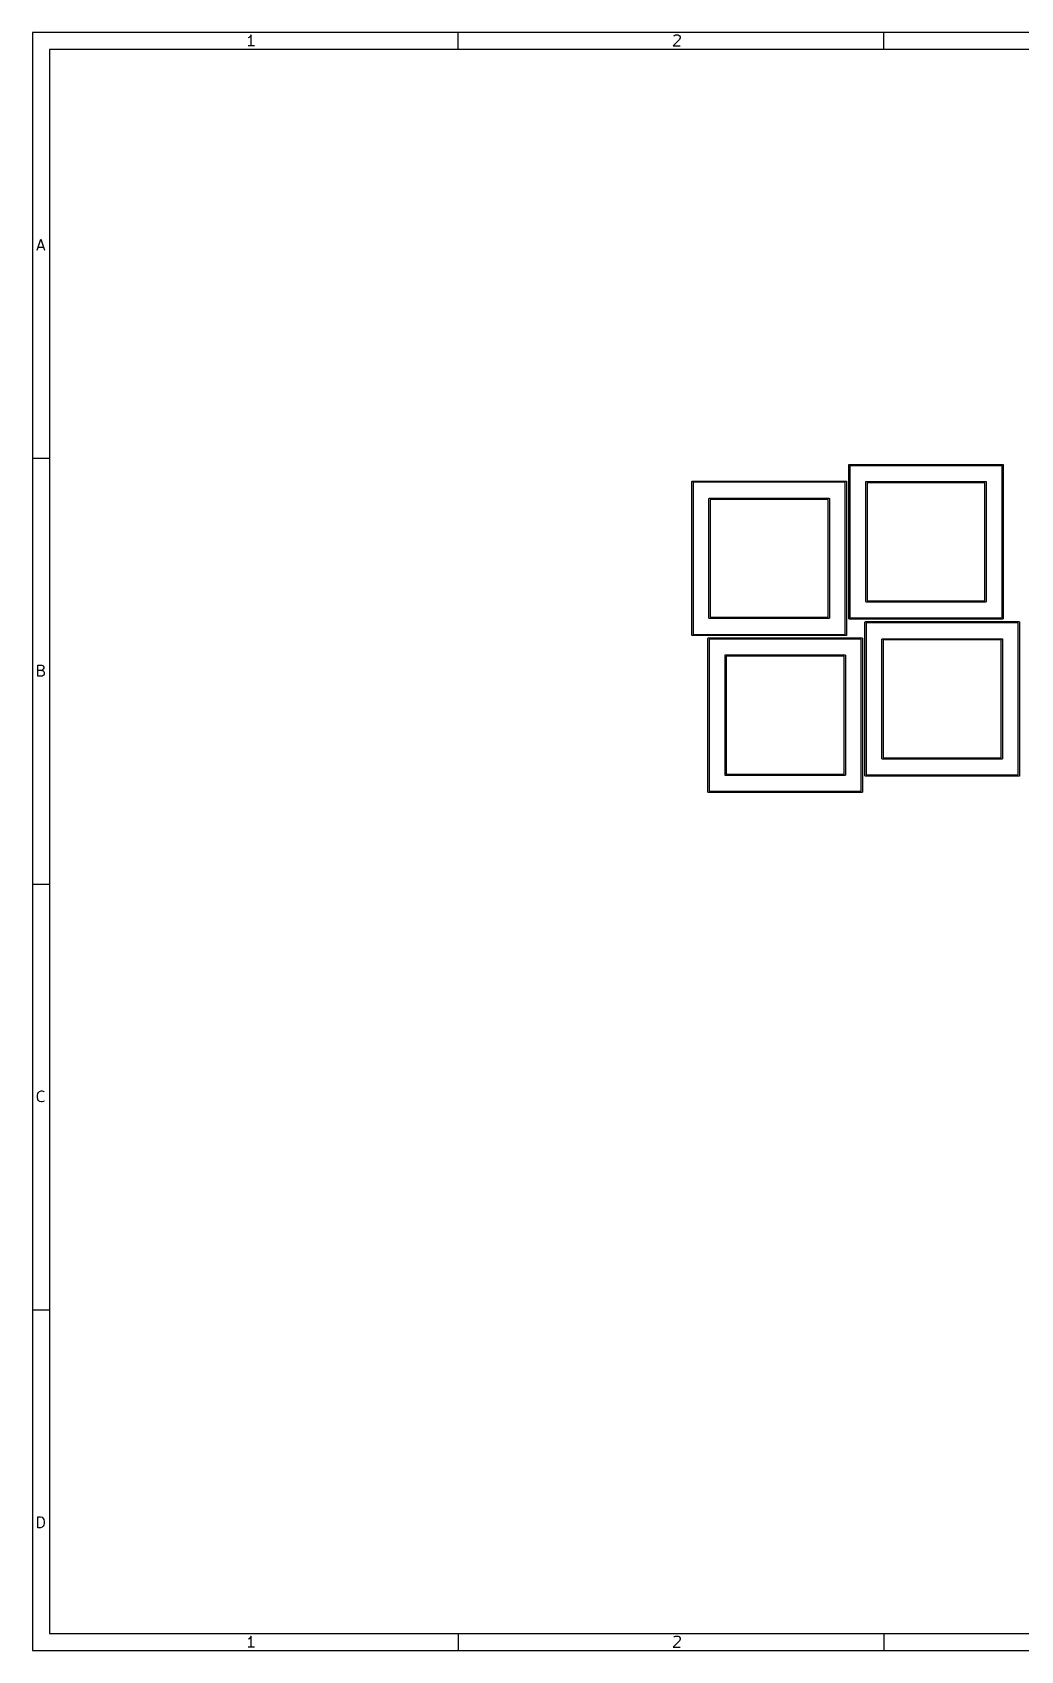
# Model space of a CAD drawing. Extents: x 10 to 287, y -200 to -10.
# Drawn here: x 10 to 126, y -200 to -10 of the extents above; entities that cross this region are included whole.
import ezdxf

# ---------------------------------------------------------------- set-up
doc = ezdxf.new("R2010")
doc.units = 0
doc.header["$MEASUREMENT"] = 0
doc.layers.add('BLACK', color=7, linetype='CONTINUOUS')

msp = doc.modelspace()

# ---------------------------------------------------------------- linework, layer by layer
at = {"layer": 'BLACK', "linetype": 'CONTINUOUS'}
for p, q in [((10, -10), (10, -200.007)), ((287.002, -10), (10, -10)), ((35.4464, -10.5976), (35.3226, -10.6595)), ((35.5702, -10.4738), (35.4464, -10.5976)), ((35.694, -10.2881), (35.5702, -10.4738)), ((35.694, -11.5881), (35.694, -10.2881)), ((60, -12), (60, -10)), ((86.0036, -10.8452), (85.2607, -11.5881)), ((85.3226, -10.4119), (85.3845, -10.35)), ((85.3845, -10.35), (85.5083, -10.2881)), ((85.5083, -10.2881), (85.8179, -10.2881)), ((85.8179, -10.2881), (85.9417, -10.35)), ((85.9417, -10.35), (86.0036, -10.4119)), ((86.0036, -10.4119), (86.0655, -10.5357)), ((86.0655, -10.6595), (86.0036, -10.8452)), ((86.0655, -10.5357), (86.0655, -10.6595)), ((110, -12), (110, -10)), ((12, -12), (12, -198.007)), ((285.002, -12), (12, -12)), ((36.0655, -11.5881), (35.3226, -11.5881)), ((85.2607, -11.5881), (86.0655, -11.5881)), ((10.5667, -35.5881), (11, -34.2881)), ((10.6905, -35.2167), (11.3095, -35.2167)), ((11, -34.2881), (11.4333, -35.5881)), ((10, -60), (12, -60)), ((105.86, -60.7968), (105.862, -60.7905)), ((105.86, -60.8034), (105.86, -60.7968)), ((105.862, -60.7905), (105.863, -60.784)), ((105.863, -60.784), (105.867, -60.7782)), ((105.867, -60.7782), (105.869, -60.7719)), ((105.869, -60.7719), (105.873, -60.7668)), ((105.873, -60.7668), (105.877, -60.761)), ((105.877, -60.761), (105.882, -60.7568)), ((105.882, -60.7568), (105.886, -60.7517)), ((105.886, -60.7517), (105.892, -60.7483)), ((105.892, -60.7483), (105.897, -60.744)), ((105.897, -60.744), (105.903, -60.7418)), ((105.903, -60.7418), (105.909, -60.7384)), ((105.909, -60.7384), (105.916, -60.7373)), ((105.916, -60.7373), (105.922, -60.735)), ((105.922, -60.735), (105.928, -60.735)), ((105.928, -60.735), (105.928, -60.735)), ((105.928, -60.735), (123.942, -60.735)), ((123.942, -60.735), (123.948, -60.735)), ((123.942, -60.735), (123.942, -60.735)), ((123.948, -60.735), (123.954, -60.7373)), ((123.954, -60.7373), (123.961, -60.7384)), ((123.961, -60.7384), (123.967, -60.7418)), ((123.967, -60.7418), (123.973, -60.744)), ((123.973, -60.744), (123.978, -60.7483)), ((123.978, -60.7483), (123.984, -60.7517)), ((123.984, -60.7517), (123.988, -60.7568)), ((123.988, -60.7568), (123.993, -60.761)), ((123.993, -60.761), (123.997, -60.7668)), ((123.997, -60.7668), (124.001, -60.7719)), ((124.001, -60.7719), (124.003, -60.7782)), ((124.003, -60.7782), (124.007, -60.784)), ((124.007, -60.784), (124.008, -60.7905)), ((124.008, -60.7905), (124.01, -60.7968)), ((124.01, -60.7968), (124.01, -60.8034)), ((87.4617, -62.706), (87.4668, -62.7018)), ((87.4668, -62.7018), (87.471, -62.6967)), ((87.471, -62.6967), (87.4768, -62.6933)), ((87.4768, -62.6933), (87.4819, -62.689)), ((87.4819, -62.689), (87.4882, -62.6868)), ((87.4882, -62.6868), (87.494, -62.6834)), ((87.494, -62.6834), (87.5005, -62.6823)), ((87.5005, -62.6823), (87.5068, -62.68)), ((87.5068, -62.68), (87.5134, -62.68)), ((87.5134, -62.68), (87.5134, -62.68)), ((87.5134, -62.68), (105.527, -62.68)), ((105.527, -62.68), (105.533, -62.68)), ((105.527, -62.68), (105.527, -62.68)), ((105.533, -62.68), (105.539, -62.6823)), ((105.539, -62.6823), (105.546, -62.6834)), ((105.546, -62.6834), (105.552, -62.6868)), ((105.552, -62.6868), (105.558, -62.689)), ((105.558, -62.689), (105.563, -62.6933)), ((105.563, -62.6933), (105.569, -62.6967)), ((105.569, -62.6967), (105.573, -62.7018)), ((105.573, -62.7018), (105.578, -62.706)), ((105.86, -78.8166), (105.86, -60.8034)), ((106.01, -60.885), (106.01, -78.735)), ((123.86, -60.885), (106.01, -60.885)), ((123.86, -78.735), (123.86, -60.885)), ((124.01, -60.8034), (124.01, -60.8034)), ((124.01, -60.8034), (124.01, -78.8166)), ((87.445, -62.7418), (87.4473, -62.7355)), ((87.445, -62.7484), (87.445, -62.7418)), ((87.445, -80.7616), (87.445, -62.7484)), ((87.4473, -62.7355), (87.4484, -62.729)), ((87.4484, -62.729), (87.4518, -62.7232)), ((87.4518, -62.7232), (87.454, -62.7169)), ((87.454, -62.7169), (87.4583, -62.7118)), ((87.4583, -62.7118), (87.4617, -62.706)), ((87.595, -62.83), (87.595, -80.68)), ((105.445, -62.83), (87.595, -62.83)), ((105.445, -80.68), (105.445, -62.83)), ((105.578, -62.706), (105.582, -62.7118)), ((105.582, -62.7118), (105.586, -62.7169)), ((105.586, -62.7169), (105.588, -62.7232)), ((105.588, -62.7232), (105.592, -62.729)), ((105.592, -62.729), (105.593, -62.7355)), ((105.593, -62.7355), (105.595, -62.7418)), ((105.595, -62.7418), (105.595, -62.7484)), ((105.595, -62.7484), (105.595, -62.7484)), ((105.595, -62.7484), (105.595, -80.7616)), ((107.86, -62.7968), (107.862, -62.7905)), ((107.86, -62.8034), (107.86, -62.7968)), ((107.86, -76.8166), (107.86, -62.8034)), ((107.862, -62.7905), (107.863, -62.784)), ((107.863, -62.784), (107.867, -62.7782)), ((107.867, -62.7782), (107.869, -62.7719)), ((107.869, -62.7719), (107.873, -62.7668)), ((107.873, -62.7668), (107.877, -62.761)), ((107.877, -62.761), (107.882, -62.7568)), ((107.882, -62.7568), (107.886, -62.7517)), ((107.886, -62.7517), (107.892, -62.7483)), ((107.892, -62.7483), (107.897, -62.744)), ((107.897, -62.744), (107.903, -62.7418)), ((107.903, -62.7418), (107.909, -62.7384)), ((107.909, -62.7384), (107.916, -62.7373)), ((107.916, -62.7373), (107.922, -62.735)), ((107.922, -62.735), (107.928, -62.735)), ((107.928, -62.735), (107.928, -62.735)), ((107.928, -62.735), (121.942, -62.735)), ((108.01, -62.885), (108.01, -76.735)), ((121.86, -62.885), (108.01, -62.885)), ((121.86, -76.735), (121.86, -62.885)), ((121.942, -62.735), (121.948, -62.735)), ((121.942, -62.735), (121.942, -62.735)), ((121.948, -62.735), (121.954, -62.7373)), ((121.954, -62.7373), (121.961, -62.7384)), ((121.961, -62.7384), (121.967, -62.7418)), ((121.967, -62.7418), (121.973, -62.744)), ((121.973, -62.744), (121.978, -62.7483)), ((121.978, -62.7483), (121.984, -62.7517)), ((121.984, -62.7517), (121.988, -62.7568)), ((121.988, -62.7568), (121.993, -62.761)), ((121.993, -62.761), (121.997, -62.7668)), ((121.997, -62.7668), (122.001, -62.7719)), ((122.001, -62.7719), (122.003, -62.7782)), ((122.003, -62.7782), (122.007, -62.784)), ((122.007, -62.784), (122.008, -62.7905)), ((122.008, -62.7905), (122.01, -62.7968)), ((122.01, -62.7968), (122.01, -62.8034)), ((122.01, -62.8034), (122.01, -62.8034)), ((122.01, -62.8034), (122.01, -76.8166)), ((89.445, -64.7418), (89.4473, -64.7355)), ((89.445, -64.7484), (89.445, -64.7418)), ((89.445, -78.7616), (89.445, -64.7484)), ((89.4473, -64.7355), (89.4484, -64.729)), ((89.4484, -64.729), (89.4518, -64.7232)), ((89.4518, -64.7232), (89.454, -64.7169)), ((89.454, -64.7169), (89.4583, -64.7118)), ((89.4583, -64.7118), (89.4617, -64.706)), ((89.4617, -64.706), (89.4668, -64.7018)), ((89.4668, -64.7018), (89.471, -64.6967)), ((89.471, -64.6967), (89.4768, -64.6933)), ((89.4768, -64.6933), (89.4819, -64.689)), ((89.4819, -64.689), (89.4882, -64.6868)), ((89.4882, -64.6868), (89.494, -64.6834)), ((89.494, -64.6834), (89.5005, -64.6823)), ((89.5005, -64.6823), (89.5068, -64.68)), ((89.5068, -64.68), (89.5134, -64.68)), ((89.5134, -64.68), (89.5134, -64.68)), ((89.5134, -64.68), (103.527, -64.68)), ((89.595, -64.83), (89.595, -78.68)), ((103.445, -64.83), (89.595, -64.83)), ((103.445, -78.68), (103.445, -64.83)), ((103.527, -64.68), (103.533, -64.68)), ((103.527, -64.68), (103.527, -64.68)), ((103.533, -64.68), (103.539, -64.6823)), ((103.539, -64.6823), (103.546, -64.6834)), ((103.546, -64.6834), (103.552, -64.6868)), ((103.552, -64.6868), (103.558, -64.689)), ((103.558, -64.689), (103.563, -64.6933)), ((103.563, -64.6933), (103.569, -64.6967)), ((103.569, -64.6967), (103.573, -64.7018)), ((103.573, -64.7018), (103.578, -64.706)), ((103.578, -64.706), (103.582, -64.7118)), ((103.582, -64.7118), (103.586, -64.7169)), ((103.586, -64.7169), (103.588, -64.7232)), ((103.588, -64.7232), (103.592, -64.729)), ((103.592, -64.729), (103.593, -64.7355)), ((103.593, -64.7355), (103.595, -64.7418)), ((103.595, -64.7418), (103.595, -64.7484)), ((103.595, -64.7484), (103.595, -64.7484)), ((103.595, -64.7484), (103.595, -78.7616)), ((107.86, -76.8232), (107.86, -76.8166)), ((107.86, -76.8166), (107.86, -76.8166)), ((107.862, -76.8295), (107.86, -76.8232)), ((107.863, -76.836), (107.862, -76.8295)), ((107.867, -76.8418), (107.863, -76.836)), ((107.869, -76.8481), (107.867, -76.8418)), ((107.873, -76.8532), (107.869, -76.8481)), ((107.877, -76.859), (107.873, -76.8532)), ((107.882, -76.8632), (107.877, -76.859)), ((107.886, -76.8683), (107.882, -76.8632)), ((107.892, -76.8717), (107.886, -76.8683)), ((107.897, -76.876), (107.892, -76.8717)), ((107.903, -76.8782), (107.897, -76.876)), ((107.909, -76.8816), (107.903, -76.8782)), ((107.916, -76.8827), (107.909, -76.8816)), ((107.922, -76.885), (107.916, -76.8827)), ((107.928, -76.885), (107.922, -76.885)), ((121.942, -76.885), (107.928, -76.885)), ((107.928, -76.885), (107.928, -76.885)), ((108.01, -76.735), (121.86, -76.735)), ((121.948, -76.885), (121.942, -76.885)), ((121.942, -76.885), (121.942, -76.885)), ((121.954, -76.8827), (121.948, -76.885)), ((121.961, -76.8816), (121.954, -76.8827)), ((121.967, -76.8782), (121.961, -76.8816)), ((121.973, -76.876), (121.967, -76.8782)), ((121.978, -76.8717), (121.973, -76.876)), ((121.984, -76.8683), (121.978, -76.8717)), ((121.988, -76.8632), (121.984, -76.8683)), ((121.993, -76.859), (121.988, -76.8632)), ((121.997, -76.8532), (121.993, -76.859)), ((122.001, -76.8481), (121.997, -76.8532)), ((122.003, -76.8418), (122.001, -76.8481)), ((122.007, -76.836), (122.003, -76.8418)), ((122.008, -76.8295), (122.007, -76.836)), ((122.01, -76.8232), (122.008, -76.8295)), ((122.01, -76.8166), (122.01, -76.8166)), ((122.01, -76.8166), (122.01, -76.8232)), ((89.445, -78.7682), (89.445, -78.7616)), ((89.445, -78.7616), (89.445, -78.7616)), ((89.4473, -78.7745), (89.445, -78.7682)), ((89.4484, -78.781), (89.4473, -78.7745)), ((89.4518, -78.7868), (89.4484, -78.781)), ((89.454, -78.7931), (89.4518, -78.7868)), ((89.4583, -78.7982), (89.454, -78.7931)), ((89.4617, -78.804), (89.4583, -78.7982)), ((89.4668, -78.8082), (89.4617, -78.804)), ((89.471, -78.8133), (89.4668, -78.8082)), ((89.4768, -78.8167), (89.471, -78.8133)), ((89.4819, -78.821), (89.4768, -78.8167)), ((89.4882, -78.8232), (89.4819, -78.821)), ((89.494, -78.8266), (89.4882, -78.8232)), ((89.5005, -78.8277), (89.494, -78.8266)), ((89.5068, -78.83), (89.5005, -78.8277)), ((89.5134, -78.83), (89.5068, -78.83)), ((103.527, -78.83), (89.5134, -78.83)), ((89.5134, -78.83), (89.5134, -78.83)), ((89.595, -78.68), (103.445, -78.68)), ((103.533, -78.83), (103.527, -78.83)), ((103.527, -78.83), (103.527, -78.83)), ((103.539, -78.8277), (103.533, -78.83)), ((103.546, -78.8266), (103.539, -78.8277)), ((103.552, -78.8232), (103.546, -78.8266)), ((103.558, -78.821), (103.552, -78.8232)), ((103.563, -78.8167), (103.558, -78.821)), ((103.569, -78.8133), (103.563, -78.8167)), ((103.573, -78.8082), (103.569, -78.8133)), ((103.578, -78.804), (103.573, -78.8082)), ((103.582, -78.7982), (103.578, -78.804)), ((103.586, -78.7931), (103.582, -78.7982)), ((103.588, -78.7868), (103.586, -78.7931)), ((103.592, -78.781), (103.588, -78.7868)), ((103.593, -78.7745), (103.592, -78.781)), ((103.595, -78.7682), (103.593, -78.7745)), ((103.595, -78.7616), (103.595, -78.7616)), ((103.595, -78.7616), (103.595, -78.7682)), ((105.86, -78.8232), (105.86, -78.8166)), ((105.86, -78.8166), (105.86, -78.8166)), ((105.862, -78.8295), (105.86, -78.8232)), ((105.863, -78.836), (105.862, -78.8295)), ((105.867, -78.8418), (105.863, -78.836)), ((105.869, -78.8481), (105.867, -78.8418)), ((105.873, -78.8532), (105.869, -78.8481)), ((105.877, -78.859), (105.873, -78.8532)), ((105.882, -78.8632), (105.877, -78.859)), ((105.886, -78.8683), (105.882, -78.8632)), ((105.892, -78.8717), (105.886, -78.8683)), ((105.897, -78.876), (105.892, -78.8717)), ((105.903, -78.8782), (105.897, -78.876)), ((105.909, -78.8816), (105.903, -78.8782)), ((105.916, -78.8827), (105.909, -78.8816)), ((105.922, -78.885), (105.916, -78.8827)), ((105.928, -78.885), (105.922, -78.885)), ((123.942, -78.885), (105.928, -78.885)), ((105.928, -78.885), (105.928, -78.885)), ((106.01, -78.735), (123.86, -78.735)), ((107.765, -79.2518), (107.767, -79.2455)), ((107.765, -79.2584), (107.765, -79.2518)), ((107.765, -97.2716), (107.765, -79.2584)), ((107.767, -79.2455), (107.768, -79.239)), ((107.768, -79.239), (107.772, -79.2332)), ((107.772, -79.2332), (107.774, -79.2269)), ((107.774, -79.2269), (107.778, -79.2218)), ((107.778, -79.2218), (107.782, -79.216)), ((107.782, -79.216), (107.787, -79.2118)), ((107.787, -79.2118), (107.791, -79.2067)), ((107.791, -79.2067), (107.797, -79.2033)), ((107.797, -79.2033), (107.802, -79.199)), ((107.802, -79.199), (107.808, -79.1968)), ((107.808, -79.1968), (107.814, -79.1934)), ((107.814, -79.1934), (107.821, -79.1923)), ((107.821, -79.1923), (107.827, -79.19)), ((107.827, -79.19), (107.833, -79.19)), ((107.833, -79.19), (107.833, -79.19)), ((107.833, -79.19), (125.847, -79.19)), ((107.915, -79.34), (107.915, -97.19)), ((125.765, -79.34), (107.915, -79.34)), ((123.948, -78.885), (123.942, -78.885)), ((123.942, -78.885), (123.942, -78.885)), ((123.954, -78.8827), (123.948, -78.885)), ((123.961, -78.8816), (123.954, -78.8827)), ((123.967, -78.8782), (123.961, -78.8816)), ((123.973, -78.876), (123.967, -78.8782)), ((123.978, -78.8717), (123.973, -78.876)), ((123.984, -78.8683), (123.978, -78.8717)), ((123.988, -78.8632), (123.984, -78.8683)), ((123.993, -78.859), (123.988, -78.8632)), ((123.997, -78.8532), (123.993, -78.859)), ((124.001, -78.8481), (123.997, -78.8532)), ((124.003, -78.8418), (124.001, -78.8481)), ((124.007, -78.836), (124.003, -78.8418)), ((124.008, -78.8295), (124.007, -78.836)), ((124.01, -78.8232), (124.008, -78.8295)), ((124.01, -78.8166), (124.01, -78.8166)), ((124.01, -78.8166), (124.01, -78.8232)), ((125.765, -97.19), (125.765, -79.34)), ((125.847, -79.19), (125.853, -79.19)), ((125.847, -79.19), (125.847, -79.19)), ((125.853, -79.19), (125.859, -79.1923)), ((125.859, -79.1923), (125.866, -79.1934)), ((125.866, -79.1934), (125.872, -79.1968)), ((125.872, -79.1968), (125.878, -79.199)), ((125.878, -79.199), (125.883, -79.2033)), ((125.883, -79.2033), (125.889, -79.2067)), ((125.889, -79.2067), (125.893, -79.2118)), ((125.893, -79.2118), (125.898, -79.216)), ((125.898, -79.216), (125.902, -79.2218)), ((125.902, -79.2218), (125.906, -79.2269)), ((125.906, -79.2269), (125.908, -79.2332)), ((125.908, -79.2332), (125.912, -79.239)), ((125.912, -79.239), (125.913, -79.2455)), ((125.913, -79.2455), (125.915, -79.2518)), ((125.915, -79.2518), (125.915, -79.2584)), ((125.915, -79.2584), (125.915, -79.2584)), ((125.915, -79.2584), (125.915, -97.2716)), ((87.445, -80.7682), (87.445, -80.7616)), ((87.445, -80.7616), (87.445, -80.7616)), ((87.4473, -80.7745), (87.445, -80.7682)), ((87.4484, -80.781), (87.4473, -80.7745)), ((87.4518, -80.7868), (87.4484, -80.781)), ((87.454, -80.7931), (87.4518, -80.7868)), ((87.4583, -80.7982), (87.454, -80.7931)), ((87.4617, -80.804), (87.4583, -80.7982)), ((87.4668, -80.8082), (87.4617, -80.804)), ((87.471, -80.8133), (87.4668, -80.8082)), ((87.4768, -80.8167), (87.471, -80.8133)), ((87.4819, -80.821), (87.4768, -80.8167)), ((87.4882, -80.8232), (87.4819, -80.821)), ((87.494, -80.8266), (87.4882, -80.8232)), ((87.5005, -80.8277), (87.494, -80.8266)), ((87.5068, -80.83), (87.5005, -80.8277)), ((87.5134, -80.83), (87.5068, -80.83)), ((105.527, -80.83), (87.5134, -80.83)), ((87.5134, -80.83), (87.5134, -80.83)), ((87.595, -80.68), (105.445, -80.68)), ((89.3325, -81.1568), (89.3348, -81.1505)), ((89.3325, -81.1634), (89.3325, -81.1568)), ((89.3325, -99.1766), (89.3325, -81.1634)), ((89.3348, -81.1505), (89.3359, -81.144)), ((89.3359, -81.144), (89.3393, -81.1382)), ((89.3393, -81.1382), (89.3415, -81.1319)), ((89.3415, -81.1319), (89.3458, -81.1268)), ((89.3458, -81.1268), (89.3492, -81.121)), ((89.3492, -81.121), (89.3543, -81.1168)), ((89.3543, -81.1168), (89.3585, -81.1117)), ((89.3585, -81.1117), (89.3643, -81.1083)), ((89.3643, -81.1083), (89.3694, -81.104)), ((89.3694, -81.104), (89.3757, -81.1018)), ((89.3757, -81.1018), (89.3815, -81.0984)), ((89.3815, -81.0984), (89.388, -81.0973)), ((89.388, -81.0973), (89.3943, -81.095)), ((89.3943, -81.095), (89.4009, -81.095)), ((89.4009, -81.095), (89.4009, -81.095)), ((89.4009, -81.095), (107.414, -81.095)), ((89.4825, -81.245), (89.4825, -99.095)), ((107.332, -81.245), (89.4825, -81.245)), ((105.533, -80.83), (105.527, -80.83)), ((105.527, -80.83), (105.527, -80.83)), ((105.539, -80.8277), (105.533, -80.83)), ((105.546, -80.8266), (105.539, -80.8277)), ((105.552, -80.8232), (105.546, -80.8266)), ((105.558, -80.821), (105.552, -80.8232)), ((105.563, -80.8167), (105.558, -80.821)), ((105.569, -80.8133), (105.563, -80.8167)), ((105.573, -80.8082), (105.569, -80.8133)), ((105.578, -80.804), (105.573, -80.8082)), ((105.582, -80.7982), (105.578, -80.804)), ((105.586, -80.7931), (105.582, -80.7982)), ((105.588, -80.7868), (105.586, -80.7931)), ((105.592, -80.781), (105.588, -80.7868)), ((105.593, -80.7745), (105.592, -80.781)), ((105.595, -80.7682), (105.593, -80.7745)), ((105.595, -80.7616), (105.595, -80.7616)), ((105.595, -80.7616), (105.595, -80.7682)), ((107.333, -99.095), (107.332, -81.245)), ((107.414, -81.095), (107.421, -81.095)), ((107.414, -81.095), (107.414, -81.095)), ((107.421, -81.095), (107.427, -81.0973)), ((107.427, -81.0973), (107.434, -81.0984)), ((107.434, -81.0984), (107.439, -81.1018)), ((107.439, -81.1018), (107.446, -81.104)), ((107.446, -81.104), (107.451, -81.1083)), ((107.451, -81.1083), (107.456, -81.1117)), ((107.456, -81.1117), (107.461, -81.1168)), ((107.461, -81.1168), (107.466, -81.121)), ((107.466, -81.121), (107.469, -81.1268)), ((107.469, -81.1268), (107.473, -81.1319)), ((107.473, -81.1319), (107.476, -81.1382)), ((107.476, -81.1382), (107.479, -81.144)), ((107.479, -81.144), (107.48, -81.1505)), ((107.48, -81.1505), (107.482, -81.1568)), ((107.482, -81.1568), (107.482, -81.1634)), ((107.482, -81.1634), (107.483, -81.1634)), ((107.483, -81.1634), (107.483, -99.1766)), ((109.765, -81.2518), (109.767, -81.2455)), ((109.765, -81.2584), (109.765, -81.2518)), ((109.765, -95.2716), (109.765, -81.2584)), ((109.767, -81.2455), (109.768, -81.239)), ((109.768, -81.239), (109.772, -81.2332)), ((109.772, -81.2332), (109.774, -81.2269)), ((109.774, -81.2269), (109.778, -81.2218)), ((109.778, -81.2218), (109.782, -81.216)), ((109.782, -81.216), (109.787, -81.2118)), ((109.787, -81.2118), (109.791, -81.2067)), ((109.791, -81.2067), (109.797, -81.2033)), ((109.797, -81.2033), (109.802, -81.199)), ((109.802, -81.199), (109.808, -81.1968)), ((109.808, -81.1968), (109.814, -81.1934)), ((109.814, -81.1934), (109.821, -81.1923)), ((109.821, -81.1923), (109.827, -81.19)), ((109.827, -81.19), (109.833, -81.19)), ((109.833, -81.19), (109.833, -81.19)), ((109.833, -81.19), (123.847, -81.19)), ((109.915, -81.34), (109.915, -95.19)), ((123.765, -81.34), (109.915, -81.34)), ((123.765, -95.19), (123.765, -81.34)), ((123.847, -81.19), (123.853, -81.19)), ((123.847, -81.19), (123.847, -81.19)), ((123.853, -81.19), (123.859, -81.1923)), ((123.859, -81.1923), (123.866, -81.1934)), ((123.866, -81.1934), (123.872, -81.1968)), ((123.872, -81.1968), (123.878, -81.199)), ((123.878, -81.199), (123.883, -81.2033)), ((123.883, -81.2033), (123.889, -81.2067)), ((123.889, -81.2067), (123.893, -81.2118)), ((123.893, -81.2118), (123.898, -81.216)), ((123.898, -81.216), (123.902, -81.2218)), ((123.902, -81.2218), (123.906, -81.2269)), ((123.906, -81.2269), (123.908, -81.2332)), ((123.908, -81.2332), (123.912, -81.239)), ((123.912, -81.239), (123.913, -81.2455)), ((123.913, -81.2455), (123.915, -81.2518)), ((123.915, -81.2518), (123.915, -81.2584)), ((123.915, -81.2584), (123.915, -81.2584)), ((123.915, -81.2584), (123.915, -95.2716)), ((91.3325, -83.1568), (91.3348, -83.1505)), ((91.3325, -83.1634), (91.3325, -83.1568)), ((91.3325, -97.1766), (91.3325, -83.1634)), ((91.3348, -83.1505), (91.3359, -83.144)), ((91.3359, -83.144), (91.3393, -83.1382)), ((91.3393, -83.1382), (91.3415, -83.1319)), ((91.3415, -83.1319), (91.3458, -83.1268)), ((91.3458, -83.1268), (91.3492, -83.121)), ((91.3492, -83.121), (91.3543, -83.1168)), ((91.3543, -83.1168), (91.3585, -83.1117)), ((91.3585, -83.1117), (91.3643, -83.1083)), ((91.3643, -83.1083), (91.3694, -83.104)), ((91.3694, -83.104), (91.3757, -83.1018)), ((91.3757, -83.1018), (91.3815, -83.0984)), ((91.3815, -83.0984), (91.388, -83.0973)), ((91.388, -83.0973), (91.3943, -83.095)), ((91.3943, -83.095), (91.4009, -83.095)), ((91.4009, -83.095), (91.4009, -83.095)), ((91.4009, -83.095), (105.414, -83.095)), ((91.4825, -83.245), (91.4825, -97.095)), ((105.332, -83.245), (91.4825, -83.245)), ((105.333, -97.095), (105.332, -83.245)), ((105.414, -83.095), (105.421, -83.095)), ((105.414, -83.095), (105.414, -83.095)), ((105.421, -83.095), (105.427, -83.0973)), ((105.427, -83.0973), (105.434, -83.0984)), ((105.434, -83.0984), (105.439, -83.1018)), ((105.439, -83.1018), (105.446, -83.104)), ((105.446, -83.104), (105.451, -83.1083)), ((105.451, -83.1083), (105.456, -83.1117)), ((105.456, -83.1117), (105.461, -83.1168)), ((105.461, -83.1168), (105.466, -83.121)), ((105.466, -83.121), (105.469, -83.1268)), ((105.469, -83.1268), (105.473, -83.1319)), ((105.473, -83.1319), (105.476, -83.1382)), ((105.476, -83.1382), (105.479, -83.144)), ((105.479, -83.144), (105.48, -83.1505)), ((105.48, -83.1505), (105.482, -83.1568)), ((105.482, -83.1568), (105.482, -83.1634)), ((105.482, -83.1634), (105.483, -83.1634)), ((105.483, -83.1634), (105.483, -97.1766)), ((10.6595, -85.5881), (10.6595, -84.2881)), ((10.6595, -84.2881), (11.0929, -84.2881)), ((11.0929, -84.9071), (10.6595, -84.9071)), ((11.0929, -84.2881), (11.2167, -84.35)), ((11.2167, -84.8452), (11.0929, -84.9071)), ((11.0929, -84.9071), (11.2786, -84.969)), ((11.2167, -84.35), (11.2786, -84.4119)), ((11.2786, -84.7833), (11.2167, -84.8452)), ((11.2786, -84.4119), (11.3405, -84.5357)), ((11.3405, -84.6595), (11.2786, -84.7833)), ((11.2786, -84.969), (11.3405, -85.031)), ((11.3405, -85.4643), (11.2786, -85.5262)), ((11.3405, -84.5357), (11.3405, -84.6595)), ((11.3405, -85.031), (11.4024, -85.1548)), ((11.4024, -85.3405), (11.3405, -85.4643)), ((11.4024, -85.1548), (11.4024, -85.3405)), ((11.1548, -85.5881), (10.6595, -85.5881)), ((11.2786, -85.5262), (11.1548, -85.5881)), ((109.765, -95.2782), (109.765, -95.2716)), ((109.765, -95.2716), (109.765, -95.2716)), ((109.767, -95.2845), (109.765, -95.2782)), ((109.768, -95.291), (109.767, -95.2845)), ((109.772, -95.2968), (109.768, -95.291)), ((109.774, -95.3031), (109.772, -95.2968)), ((109.778, -95.3082), (109.774, -95.3031)), ((109.782, -95.314), (109.778, -95.3082)), ((109.787, -95.3182), (109.782, -95.314)), ((109.791, -95.3233), (109.787, -95.3182)), ((109.797, -95.3267), (109.791, -95.3233)), ((109.802, -95.331), (109.797, -95.3267)), ((109.808, -95.3332), (109.802, -95.331)), ((109.814, -95.3366), (109.808, -95.3332)), ((109.821, -95.3377), (109.814, -95.3366)), ((109.827, -95.34), (109.821, -95.3377)), ((109.833, -95.34), (109.827, -95.34)), ((123.847, -95.34), (109.833, -95.34)), ((109.833, -95.34), (109.833, -95.34)), ((109.915, -95.19), (123.765, -95.19)), ((123.853, -95.34), (123.847, -95.34)), ((123.847, -95.34), (123.847, -95.34)), ((123.859, -95.3377), (123.853, -95.34)), ((123.866, -95.3366), (123.859, -95.3377)), ((123.872, -95.3332), (123.866, -95.3366)), ((123.878, -95.331), (123.872, -95.3332)), ((123.883, -95.3267), (123.878, -95.331)), ((123.889, -95.3233), (123.883, -95.3267)), ((123.893, -95.3182), (123.889, -95.3233)), ((123.898, -95.314), (123.893, -95.3182)), ((123.902, -95.3082), (123.898, -95.314)), ((123.906, -95.3031), (123.902, -95.3082)), ((123.908, -95.2968), (123.906, -95.3031)), ((123.912, -95.291), (123.908, -95.2968)), ((123.913, -95.2845), (123.912, -95.291)), ((123.915, -95.2782), (123.913, -95.2845)), ((123.915, -95.2716), (123.915, -95.2716)), ((123.915, -95.2716), (123.915, -95.2782)), ((91.3325, -97.1832), (91.3325, -97.1766)), ((91.3325, -97.1766), (91.3325, -97.1766)), ((91.3348, -97.1895), (91.3325, -97.1832)), ((91.3359, -97.196), (91.3348, -97.1895)), ((91.3393, -97.2018), (91.3359, -97.196)), ((91.3415, -97.2081), (91.3393, -97.2018)), ((91.3458, -97.2132), (91.3415, -97.2081)), ((91.3492, -97.219), (91.3458, -97.2132)), ((91.3543, -97.2232), (91.3492, -97.219)), ((91.3585, -97.2283), (91.3543, -97.2232)), ((91.3643, -97.2317), (91.3585, -97.2283)), ((91.3694, -97.236), (91.3643, -97.2317)), ((91.3757, -97.2382), (91.3694, -97.236)), ((91.3815, -97.2416), (91.3757, -97.2382)), ((91.388, -97.2427), (91.3815, -97.2416)), ((91.3943, -97.245), (91.388, -97.2427)), ((91.4009, -97.245), (91.3943, -97.245)), ((105.414, -97.245), (91.4009, -97.245)), ((91.4009, -97.245), (91.4009, -97.245)), ((91.4825, -97.095), (105.333, -97.095)), ((105.421, -97.245), (105.414, -97.245)), ((105.414, -97.245), (105.414, -97.245)), ((105.427, -97.2427), (105.421, -97.245)), ((105.434, -97.2416), (105.427, -97.2427)), ((105.439, -97.2382), (105.434, -97.2416)), ((105.446, -97.236), (105.439, -97.2382)), ((105.451, -97.2317), (105.446, -97.236)), ((105.456, -97.2283), (105.451, -97.2317)), ((105.461, -97.2232), (105.456, -97.2283)), ((105.466, -97.219), (105.461, -97.2232)), ((105.469, -97.2132), (105.466, -97.219)), ((105.473, -97.2081), (105.469, -97.2132)), ((105.476, -97.2018), (105.473, -97.2081)), ((105.479, -97.196), (105.476, -97.2018)), ((105.48, -97.1895), (105.479, -97.196)), ((105.482, -97.1832), (105.48, -97.1895)), ((105.483, -97.1766), (105.482, -97.1766)), ((105.482, -97.1766), (105.482, -97.1832)), ((107.765, -97.2782), (107.765, -97.2716)), ((107.765, -97.2716), (107.765, -97.2716)), ((107.767, -97.2845), (107.765, -97.2782)), ((107.768, -97.291), (107.767, -97.2845)), ((107.772, -97.2968), (107.768, -97.291)), ((107.774, -97.3031), (107.772, -97.2968)), ((107.778, -97.3082), (107.774, -97.3031)), ((107.782, -97.314), (107.778, -97.3082)), ((107.787, -97.3182), (107.782, -97.314)), ((107.791, -97.3233), (107.787, -97.3182)), ((107.797, -97.3267), (107.791, -97.3233)), ((107.802, -97.331), (107.797, -97.3267)), ((107.808, -97.3332), (107.802, -97.331)), ((107.814, -97.3366), (107.808, -97.3332)), ((107.821, -97.3377), (107.814, -97.3366)), ((107.827, -97.34), (107.821, -97.3377)), ((107.833, -97.34), (107.827, -97.34)), ((125.847, -97.34), (107.833, -97.34)), ((107.833, -97.34), (107.833, -97.34)), ((107.915, -97.19), (125.765, -97.19)), ((125.853, -97.34), (125.847, -97.34)), ((125.847, -97.34), (125.847, -97.34)), ((125.859, -97.3377), (125.853, -97.34)), ((125.866, -97.3366), (125.859, -97.3377)), ((125.872, -97.3332), (125.866, -97.3366)), ((125.878, -97.331), (125.872, -97.3332)), ((125.883, -97.3267), (125.878, -97.331)), ((125.889, -97.3233), (125.883, -97.3267)), ((125.893, -97.3182), (125.889, -97.3233)), ((125.898, -97.314), (125.893, -97.3182)), ((125.902, -97.3082), (125.898, -97.314)), ((125.906, -97.3031), (125.902, -97.3082)), ((125.908, -97.2968), (125.906, -97.3031)), ((125.912, -97.291), (125.908, -97.2968)), ((125.913, -97.2845), (125.912, -97.291)), ((125.915, -97.2782), (125.913, -97.2845)), ((125.915, -97.2716), (125.915, -97.2716)), ((125.915, -97.2716), (125.915, -97.2782)), ((89.3325, -99.1832), (89.3325, -99.1766)), ((89.3325, -99.1766), (89.3325, -99.1766)), ((89.3348, -99.1895), (89.3325, -99.1832)), ((89.3359, -99.196), (89.3348, -99.1895)), ((89.3393, -99.2018), (89.3359, -99.196)), ((89.3415, -99.2081), (89.3393, -99.2018)), ((89.3458, -99.2132), (89.3415, -99.2081)), ((89.3492, -99.219), (89.3458, -99.2132)), ((89.3543, -99.2232), (89.3492, -99.219)), ((89.3585, -99.2283), (89.3543, -99.2232)), ((89.3643, -99.2317), (89.3585, -99.2283)), ((89.3694, -99.236), (89.3643, -99.2317)), ((89.3757, -99.2382), (89.3694, -99.236)), ((89.3815, -99.2416), (89.3757, -99.2382)), ((89.388, -99.2427), (89.3815, -99.2416)), ((89.3943, -99.245), (89.388, -99.2427)), ((89.4009, -99.245), (89.3943, -99.245)), ((107.414, -99.245), (89.4009, -99.245)), ((89.4009, -99.245), (89.4009, -99.245)), ((89.4825, -99.095), (107.333, -99.095)), ((107.421, -99.245), (107.414, -99.245)), ((107.414, -99.245), (107.414, -99.245)), ((107.427, -99.2427), (107.421, -99.245)), ((107.434, -99.2416), (107.427, -99.2427)), ((107.439, -99.2382), (107.434, -99.2416)), ((107.446, -99.236), (107.439, -99.2382)), ((107.451, -99.2317), (107.446, -99.236)), ((107.456, -99.2283), (107.451, -99.2317)), ((107.461, -99.2232), (107.456, -99.2283)), ((107.466, -99.219), (107.461, -99.2232)), ((107.469, -99.2132), (107.466, -99.219)), ((107.473, -99.2081), (107.469, -99.2132)), ((107.476, -99.2018), (107.473, -99.2081)), ((107.479, -99.196), (107.476, -99.2018)), ((107.48, -99.1895), (107.479, -99.196)), ((107.482, -99.1832), (107.48, -99.1895)), ((107.483, -99.1766), (107.482, -99.1766)), ((107.482, -99.1766), (107.482, -99.1832)), ((10, -110), (12, -110)), ((10.5976, -134.845), (10.6595, -134.598)), ((10.5976, -135.031), (10.5976, -134.845)), ((10.6595, -134.598), (10.7214, -134.474)), ((10.7214, -134.474), (10.8452, -134.35)), ((10.8452, -134.35), (11.031, -134.288)), ((11.031, -134.288), (11.1548, -134.288)), ((11.1548, -134.288), (11.3405, -134.35)), ((11.3405, -134.35), (11.4024, -134.412)), ((10.6595, -135.279), (10.5976, -135.031)), ((10.7214, -135.402), (10.6595, -135.279)), ((10.8452, -135.526), (10.7214, -135.402)), ((11.031, -135.588), (10.8452, -135.526)), ((11.1548, -135.588), (11.031, -135.588)), ((11.3405, -135.526), (11.1548, -135.588)), ((11.4024, -135.464), (11.3405, -135.526)), ((10, -160), (12, -160)), ((10.6595, -185.588), (10.6595, -184.288)), ((10.6595, -184.288), (10.969, -184.288)), ((10.969, -184.288), (11.1548, -184.35)), ((10.969, -185.588), (10.6595, -185.588)), ((11.1548, -185.526), (10.969, -185.588)), ((11.1548, -184.35), (11.2786, -184.474)), ((11.2786, -185.402), (11.1548, -185.526)), ((11.2786, -184.474), (11.3405, -184.598)), ((11.3405, -185.279), (11.2786, -185.402)), ((11.3405, -184.598), (11.4024, -184.845)), ((11.4024, -185.031), (11.3405, -185.279)), ((11.4024, -184.845), (11.4024, -185.031)), ((12, -198.007), (285.002, -198.007)), ((35.4464, -198.605), (35.3226, -198.667)), ((35.5702, -198.481), (35.4464, -198.605)), ((35.694, -198.295), (35.5702, -198.481)), ((35.694, -199.595), (35.694, -198.295)), ((60, -198.007), (60, -200.007)), ((86.0036, -198.852), (85.2607, -199.595)), ((85.3226, -198.419), (85.3845, -198.357)), ((85.3845, -198.357), (85.5083, -198.295)), ((85.5083, -198.295), (85.8179, -198.295)), ((85.8179, -198.295), (85.9417, -198.357)), ((85.9417, -198.357), (86.0036, -198.419)), ((86.0036, -198.419), (86.0655, -198.543)), ((86.0655, -198.667), (86.0036, -198.852)), ((86.0655, -198.543), (86.0655, -198.667)), ((110, -198.007), (110, -200.007)), ((10, -200.007), (287.002, -200.007)), ((36.0655, -199.595), (35.3226, -199.595)), ((85.2607, -199.595), (86.0655, -199.595))]:
    msp.add_line(p, q, dxfattribs=at)

doc.saveas('drawing.dxf')
